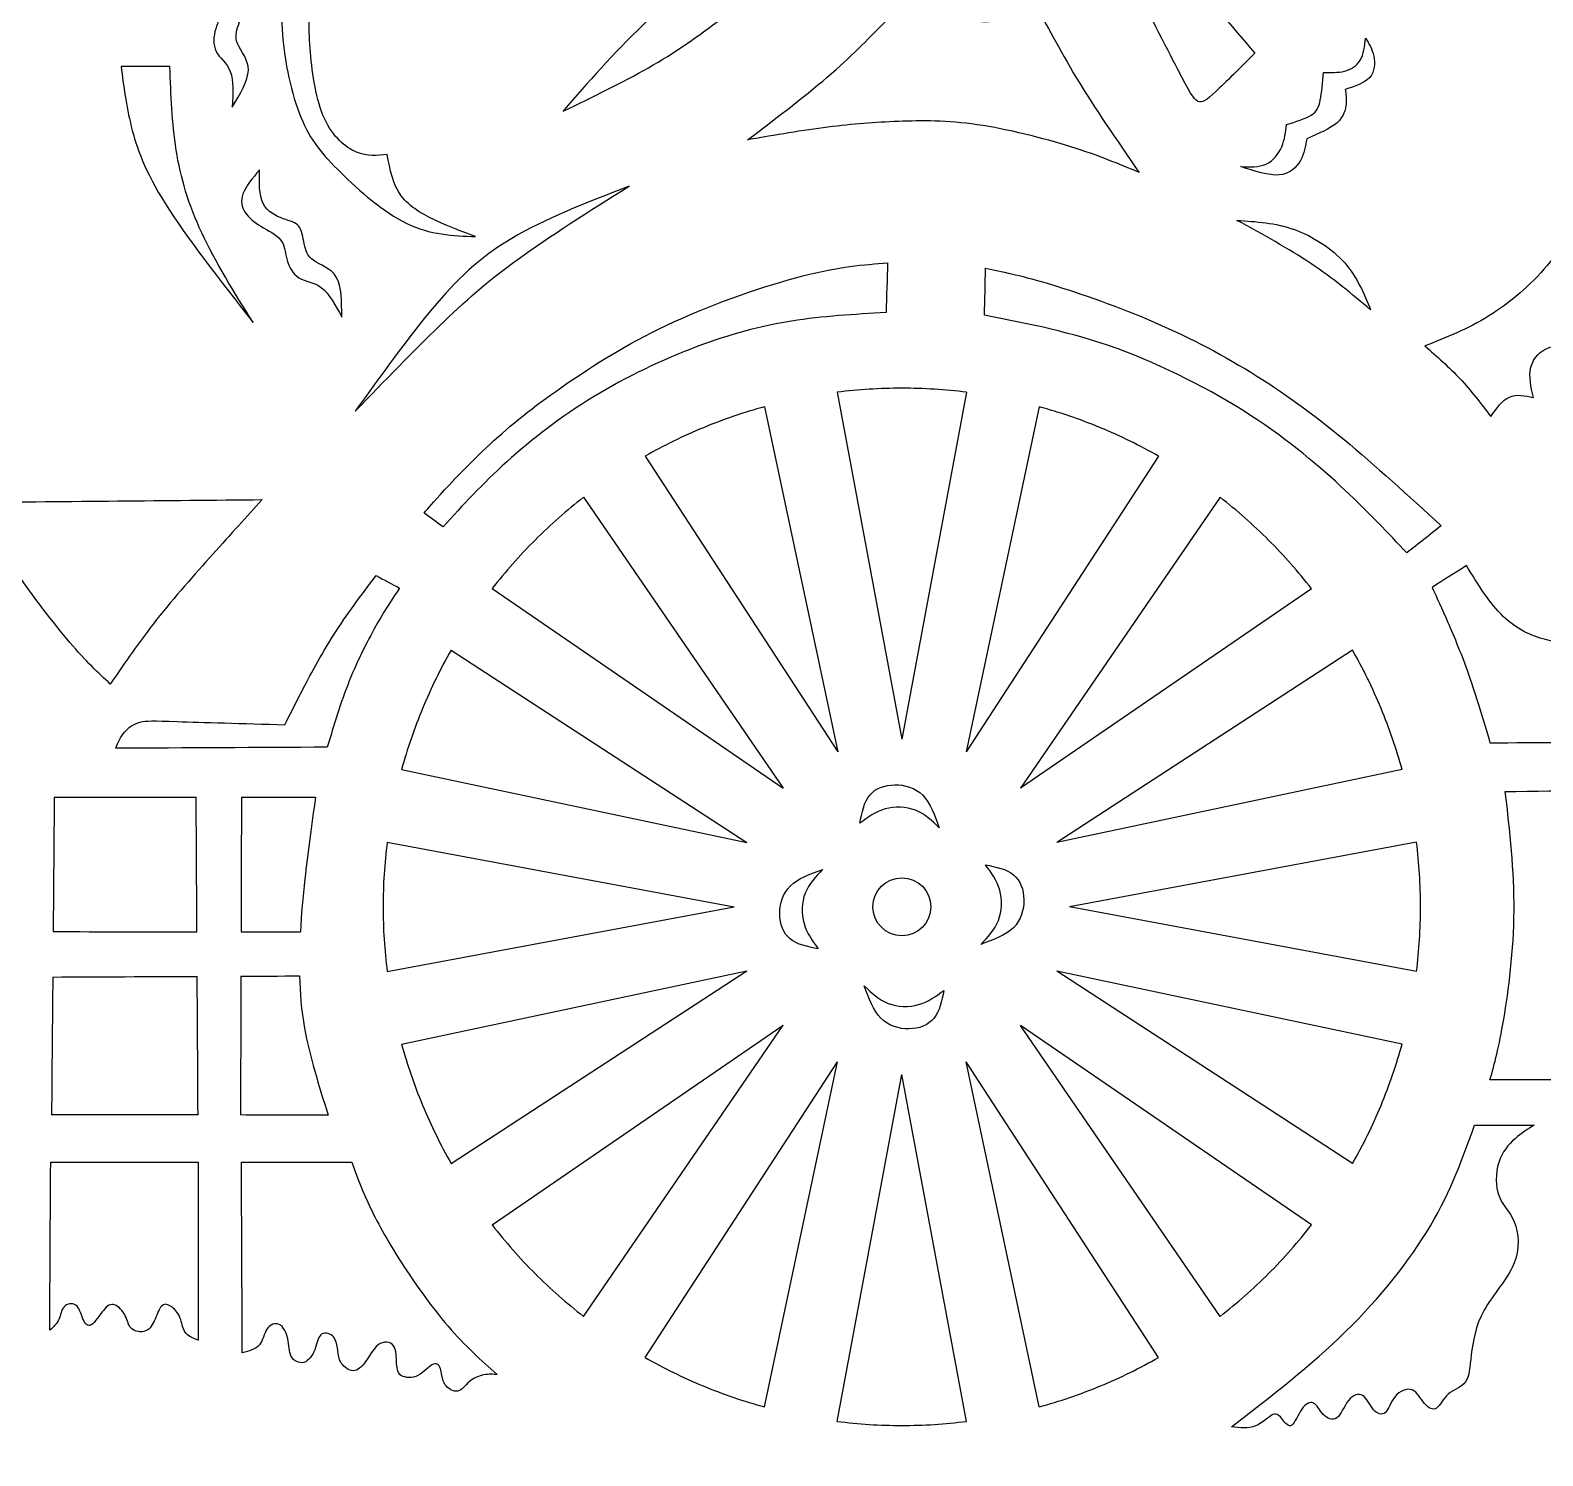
# Model space of a CAD drawing. Header units: millimetres. Extents: x 30 to 570, y 16 to 401.
# Drawn here: x 161 to 272.5, y 109.2 to 214.3 of the extents above; entities that cross this region are included whole.
import ezdxf

# ---------------------------------------------------------------- set-up
doc = ezdxf.new("R2010")
doc.units = ezdxf.units.MM
doc.layers.add('Default', color=7, linetype='Continuous')
doc.layers.add('DV1_Layer_1', color=7, linetype='Continuous')

# ---------------------------------------------------------------- blocks, each defined once
blk = doc.blocks.new('SE')
at = {"layer": 'DV1_Layer_1', "color": 7, "linetype": 'Continuous'}
blk.add_circle((225.25, 149.65), 2.14, dxfattribs=at)
for points, knots in [([(300.17, 19.96), (298.13, 20), (296.08, 20.05), (294.36, 20.47), (292.65, 20.89), (291.27, 21.7), (290.4, 22.74), (289.53, 23.79), (289.18, 25.08), (288.82, 26.37), (287.26, 26.33), (284.15, 26.24), (281.21, 28.28), (280.05, 29.42), (278.89, 30.55), (278.05, 31.8), (277.2, 33.05), (276.49, 32.42), (275.06, 31.18), (271.86, 31.53), (270.68, 32.31), (269.5, 33.09), (268.74, 34.47), (267.99, 35.85), (267.05, 34.87), (266.12, 33.89), (264.74, 33.38), (263.36, 32.87), (261.53, 32.83), (260.13, 33.16), (258.73, 33.49), (257.75, 34.21), (257.08, 35.07), (256.41, 35.94), (256.05, 36.97), (255.7, 37.99), (253.83, 37.9), (250.09, 37.72), (244.21, 39.86), (238.87, 42.26), (234.95, 41.91), (233.02, 41.42), (231.08, 40.93), (229.16, 40.13), (227.14, 38.79), (225.11, 37.46), (222.98, 35.59), (220.46, 33.87), (217.95, 32.16), (212.16, 29.04), (208.28, 27.04), (201.96, 24.99), (198.96, 24.34), (195.95, 23.7), (193.1, 23.43), (189.43, 23.5), (185.76, 23.56), (181.26, 23.97), (177.1, 25.28), (172.94, 26.59), (165.28, 31.04), (156.91, 35.5), (153.21, 37.08), (149.52, 38.66), (146.31, 39.59), (143.49, 40.01), (140.66, 40.44), (138.21, 40.35), (135.87, 39.66), (133.54, 38.97), (129.08, 36.39), (124.28, 35.59), (121.98, 35.41), (119.69, 35.23), (117.51, 35.27), (115.66, 35.63), (113.81, 35.99), (112.3, 36.65), (110.79, 37.32), (109.9, 35.81), (108.11, 32.78), (104.55, 31.53), (102.86, 31.24), (101.17, 30.96), (99.57, 31), (98.21, 31.53), (96.85, 32.07), (95.74, 33.09), (94.96, 34.21), (94.18, 35.32), (93.73, 36.52), (93.42, 37.79), (93.11, 39.06), (92.93, 40.39), (92.76, 41.73), (90.17, 40.88), (87.59, 40.04), (84.56, 39.21), (81.54, 38.39), (74.59, 36.79), (69.43, 36.43), (66.6, 36.68), (63.77, 36.92), (60.7, 37.59), (57.41, 38.9), (54.11, 40.22), (50.6, 42.17), (48.24, 45.18), (45.88, 48.18), (43.47, 56.29), (44.81, 61.36), (45.94, 63.41), (47.08, 65.46), (48.68, 67.02), (50.28, 68.57), (47.52, 70.89), (44.76, 73.2), (42, 75.52), (44.45, 78.15), (46.9, 80.77), (49.35, 83.4), (46.77, 85.8), (44.18, 88.21), (41.6, 90.61), (44.14, 93.24), (46.68, 95.87), (49.21, 98.49), (46.63, 101.12), (44.05, 103.75), (41.47, 106.37), (44.14, 109.04), (46.81, 111.71), (49.48, 114.39), (46.68, 116.88), (43.87, 119.37), (41.07, 121.87), (43.34, 124.63), (45.61, 127.39), (47.88, 130.15), (45.12, 132.68), (42.36, 135.22), (39.6, 137.76), (41.96, 140.39), (44.32, 143.01), (46.68, 145.64), (44.01, 148), (41.33, 150.36), (38.66, 152.72), (41.33, 155.3), (44.01, 157.88), (46.68, 160.46), (43.92, 162.87), (41.16, 165.27), (38.4, 167.68), (41.16, 170.39), (43.92, 173.11), (46.68, 175.82), (43.78, 178.09), (40.89, 180.36), (38, 182.63), (40.62, 185.31), (43.25, 187.98), (45.88, 190.65), (43.43, 193.14), (40.98, 195.63), (38.53, 198.13), (41.38, 200.49), (44.23, 202.85), (47.08, 205.21), (44.63, 207.7), (42.18, 210.19), (39.73, 212.69), (42.14, 215.22), (44.54, 217.76), (46.94, 220.3), (44.27, 222.66), (41.6, 225.02), (38.93, 227.38), (41.29, 230.32), (43.65, 233.25), (46.01, 236.19), (43.47, 238.37), (40.93, 240.56), (38.4, 242.74), (40.93, 245.68), (43.47, 248.61), (46.01, 251.55), (43.03, 253.56), (40.04, 255.56), (37.06, 257.56), (39.78, 259.83), (42.49, 262.1), (45.21, 264.37), (42.27, 267.04), (39.33, 269.72), (36.39, 272.39), (39.33, 274.92), (42.27, 277.46), (45.21, 280), (42.4, 282.49), (39.6, 284.99), (36.79, 287.48), (39.82, 290.06), (42.85, 292.64), (45.88, 295.23), (43.25, 297.81), (40.62, 300.39), (38, 302.97), (41.07, 305.29), (44.14, 307.6), (47.21, 309.92), (44.5, 311.88), (41.78, 313.84), (39.06, 315.79), (41.82, 318.51), (44.58, 321.23), (47.35, 323.94), (44.41, 326.79), (41.47, 329.64), (38.53, 332.49), (41.6, 334.8), (44.67, 337.12), (47.75, 339.43), (44.9, 342.24), (42.05, 345.04), (39.2, 347.85), (42, 349.94), (44.81, 352.03), (47.61, 354.13), (44.76, 356.17), (41.91, 358.22), (39.06, 360.27), (41.82, 363.07), (44.58, 365.88), (47.35, 368.68), (44.85, 370.78), (42.36, 372.87), (39.87, 374.96)], [0, 0, 0, 0, 0.011364, 0.011364, 0.011364, 0.022727, 0.022727, 0.022727, 0.034091, 0.034091, 0.034091, 0.045455, 0.056818, 0.056818, 0.056818, 0.068182, 0.068182, 0.068182, 0.079545, 0.090909, 0.090909, 0.090909, 0.102273, 0.102273, 0.102273, 0.113636, 0.113636, 0.113636, 0.125, 0.125, 0.125, 0.136364, 0.136364, 0.136364, 0.147727, 0.147727, 0.147727, 0.159091, 0.170455, 0.181818, 0.193182, 0.193182, 0.193182, 0.204545, 0.204545, 0.204545, 0.215909, 0.215909, 0.215909, 0.227273, 0.238636, 0.25, 0.25, 0.25, 0.261364, 0.261364, 0.261364, 0.272727, 0.272727, 0.272727, 0.284091, 0.295455, 0.295455, 0.295455, 0.306818, 0.306818, 0.306818, 0.318182, 0.318182, 0.318182, 0.329545, 0.340909, 0.340909, 0.340909, 0.352273, 0.352273, 0.352273, 0.363636, 0.363636, 0.363636, 0.375, 0.386364, 0.386364, 0.386364, 0.397727, 0.397727, 0.397727, 0.409091, 0.409091, 0.409091, 0.420455, 0.420455, 0.420455, 0.431818, 0.431818, 0.431818, 0.443182, 0.443182, 0.443182, 0.454545, 0.465909, 0.465909, 0.465909, 0.477273, 0.477273, 0.477273, 0.488636, 0.488636, 0.488636, 0.5, 0.511364, 0.511364, 0.511364, 0.522727, 0.522727, 0.522727, 0.534091, 0.534091, 0.534091, 0.545455, 0.545455, 0.545455, 0.556818, 0.556818, 0.556818, 0.568182, 0.568182, 0.568182, 0.579545, 0.579545, 0.579545, 0.590909, 0.590909, 0.590909, 0.602273, 0.602273, 0.602273, 0.613636, 0.613636, 0.613636, 0.625, 0.625, 0.625, 0.636364, 0.636364, 0.636364, 0.647727, 0.647727, 0.647727, 0.659091, 0.659091, 0.659091, 0.670455, 0.670455, 0.670455, 0.681818, 0.681818, 0.681818, 0.693182, 0.693182, 0.693182, 0.704545, 0.704545, 0.704545, 0.715909, 0.715909, 0.715909, 0.727273, 0.727273, 0.727273, 0.738636, 0.738636, 0.738636, 0.75, 0.75, 0.75, 0.761364, 0.761364, 0.761364, 0.772727, 0.772727, 0.772727, 0.784091, 0.784091, 0.784091, 0.795455, 0.795455, 0.795455, 0.806818, 0.806818, 0.806818, 0.818182, 0.818182, 0.818182, 0.829545, 0.829545, 0.829545, 0.840909, 0.840909, 0.840909, 0.852273, 0.852273, 0.852273, 0.863636, 0.863636, 0.863636, 0.875, 0.875, 0.875, 0.886364, 0.886364, 0.886364, 0.897727, 0.897727, 0.897727, 0.909091, 0.909091, 0.909091, 0.920455, 0.920455, 0.920455, 0.931818, 0.931818, 0.931818, 0.943182, 0.943182, 0.943182, 0.954545, 0.954545, 0.954545, 0.965909, 0.965909, 0.965909, 0.977273, 0.977273, 0.977273, 1, 1, 1, 1]), ([(193.83, 199.06), (192.16, 199.13), (188.83, 199.26), (185.23, 202.46), (183.89, 203.78), (182.54, 205.1), (181.65, 206.15), (180.95, 207.86), (180.25, 209.57), (179.74, 211.94), (179.59, 213.98), (179.43, 216.01), (179.63, 217.7), (180.08, 218.99), (180.52, 220.27), (181.21, 221.16), (182.92, 222.47), (183.94, 222.9), (185.85, 223.81), (186.74, 224.3), (187.5, 225.09), (188.25, 225.89), (188.87, 227.01), (189.34, 227.9), (189.81, 228.8), (190.12, 229.49), (190.43, 230.18), (189.96, 228.38), (189.49, 226.58), (188.05, 224.05), (187.07, 223.32), (184.9, 221.72), (183.7, 220.85), (182.19, 218.99), (181.88, 217.99), (181.71, 216.81), (181.54, 215.63), (181.52, 214.28), (181.65, 212.64), (181.79, 211.01), (182.08, 209.1), (182.69, 207.76), (183.3, 206.41), (184.23, 205.64), (185.05, 205.29), (185.87, 204.95), (186.58, 205.04), (187.3, 205.12), (187.52, 204.01), (187.74, 202.9), (188.35, 202.07), (188.96, 201.24), (189.96, 200.68), (190.94, 200.23), (191.92, 199.77), (192.87, 199.42), (193.83, 199.06)], [0, 0, 0, 0, 0.045455, 0.090909, 0.090909, 0.090909, 0.136364, 0.136364, 0.136364, 0.181818, 0.181818, 0.181818, 0.227273, 0.227273, 0.227273, 0.272727, 0.272727, 0.318182, 0.318182, 0.363636, 0.363636, 0.363636, 0.409091, 0.409091, 0.409091, 0.454545, 0.454545, 0.454545, 0.5, 0.5, 0.545455, 0.545455, 0.590909, 0.590909, 0.636364, 0.636364, 0.636364, 0.681818, 0.681818, 0.681818, 0.727273, 0.727273, 0.727273, 0.772727, 0.772727, 0.772727, 0.818182, 0.818182, 0.818182, 0.863636, 0.863636, 0.863636, 0.909091, 0.909091, 0.909091, 1, 1, 1, 1]), ([(242.13, 218.22), (243.3, 215.85), (244.72, 213.05), (245.58, 211.39), (246.45, 209.72), (246.76, 209.19), (247.07, 209.03), (247.38, 208.88), (247.69, 209.1), (248.39, 209.76), (249.09, 210.41), (250.18, 211.5), (251.27, 212.59), (249.47, 214.68), (247.67, 216.76), (244.27, 221.14), (242.67, 223.43), (241.36, 225.15), (240.05, 226.87), (239.03, 228.03), (238.12, 228.89), (237.21, 229.76), (235.61, 230.92), (234.28, 230.56), (233.7, 230.31), (233.12, 230.07), (232.63, 229.76), (232.34, 229.53), (232.06, 229.29), (231.97, 229.14), (232.09, 229.03), (232.21, 228.92), (232.54, 228.85), (232.98, 228.8), (233.41, 228.76), (233.94, 228.74), (234.35, 228.4), (234.77, 228.07), (235.05, 227.43), (235.7, 226.45), (236.05, 226.12), (236.5, 226.02), (236.94, 225.92), (237.48, 226.05), (238.39, 225.61), (238.76, 225.03), (239.41, 223.77), (240.05, 222.52), (240.96, 220.59), (242.13, 218.22)], [0, 0, 0, 0, 0.052632, 0.052632, 0.052632, 0.105263, 0.105263, 0.105263, 0.157895, 0.157895, 0.157895, 0.210526, 0.210526, 0.210526, 0.263158, 0.263158, 0.315789, 0.315789, 0.315789, 0.368421, 0.368421, 0.368421, 0.421053, 0.473684, 0.473684, 0.473684, 0.526316, 0.526316, 0.526316, 0.578947, 0.578947, 0.578947, 0.631579, 0.631579, 0.631579, 0.684211, 0.684211, 0.684211, 0.736842, 0.736842, 0.789474, 0.789474, 0.789474, 0.842105, 0.842105, 0.894737, 0.894737, 0.894737, 1, 1, 1, 1]), ([(200.29, 208.32), (202.11, 210.43), (203.93, 212.54), (206.2, 214.69), (208.46, 216.83), (211.18, 219.01), (213.92, 220.74), (216.66, 222.47), (219.44, 223.76), (222.21, 225.05), (220.73, 223.3), (219.24, 221.54), (217.51, 219.85), (215.77, 218.16), (213.8, 216.54), (210.15, 213.77), (208.49, 212.61), (206.57, 211.51), (204.64, 210.41), (202.47, 209.37), (200.29, 208.32)], [0, 0, 0, 0, 0.125, 0.125, 0.125, 0.25, 0.25, 0.25, 0.375, 0.375, 0.375, 0.5, 0.5, 0.5, 0.625, 0.625, 0.75, 0.75, 0.75, 1, 1, 1, 1]), ([(176.39, 221.04), (175.88, 220.25), (175.38, 219.47), (175.32, 218.78), (175.26, 218.08), (175.64, 217.48), (175.99, 217.05), (176.34, 216.61), (176.64, 216.35), (176.68, 215.97), (176.73, 215.59), (176.51, 215.1), (176.18, 214.19), (176.07, 213.76), (176.3, 213.24), (176.53, 212.72), (177.1, 212.11), (177.08, 211.33), (177.07, 210.54), (176.48, 209.57), (175.89, 208.61), (175.94, 209.59), (176, 210.57), (175.5, 211.89), (174.95, 212.23), (174.7, 212.72), (174.46, 213.21), (174.51, 213.85), (174.67, 214.38), (174.82, 214.91), (175.08, 215.33), (174.95, 216.31), (174.57, 216.89), (174.3, 217.42), (174.03, 217.95), (173.86, 218.44), (173.85, 218.91), (173.83, 219.37), (173.97, 219.81), (174.42, 220.16), (174.87, 220.51), (175.63, 220.77), (176.39, 221.04)], [0, 0, 0, 0, 0.0625, 0.0625, 0.0625, 0.125, 0.125, 0.125, 0.1875, 0.1875, 0.1875, 0.25, 0.25, 0.3125, 0.3125, 0.3125, 0.375, 0.375, 0.375, 0.4375, 0.4375, 0.4375, 0.5, 0.5, 0.5625, 0.5625, 0.5625, 0.625, 0.625, 0.625, 0.6875, 0.6875, 0.75, 0.75, 0.75, 0.8125, 0.8125, 0.8125, 0.875, 0.875, 0.875, 1, 1, 1, 1]), ([(213.88, 206.19), (215.93, 206.55), (217.97, 206.9), (219.8, 207.13), (221.64, 207.37), (223.26, 207.48), (224.99, 207.55), (226.72, 207.61), (228.57, 207.64), (230.8, 207.31), (233.03, 206.99), (235.65, 206.32), (237.71, 205.68), (239.76, 205.04), (241.25, 204.41), (242.74, 203.79), (241.1, 206.17), (239.45, 208.55), (236.81, 212.92), (235.81, 214.92), (235.2, 215.84), (234.59, 216.76), (234.37, 216.61), (234.01, 216.26), (233.65, 215.92), (233.17, 215.39), (232.5, 215.11), (231.83, 214.83), (230.99, 214.81), (229.5, 215.48), (228.86, 216.16), (228.46, 216.66), (228.06, 217.16), (227.9, 217.48), (227.69, 217.61), (227.48, 217.74), (227.21, 217.7), (226.01, 216.81), (225.08, 215.96), (222.97, 213.85), (221.79, 212.59), (220.08, 211.1), (218.37, 209.61), (216.13, 207.9), (213.88, 206.19)], [0, 0, 0, 0, 0.058824, 0.058824, 0.058824, 0.117647, 0.117647, 0.117647, 0.176471, 0.176471, 0.176471, 0.235294, 0.235294, 0.235294, 0.294118, 0.294118, 0.294118, 0.352941, 0.352941, 0.411765, 0.411765, 0.411765, 0.470588, 0.470588, 0.470588, 0.529412, 0.529412, 0.529412, 0.588235, 0.588235, 0.647059, 0.647059, 0.647059, 0.705882, 0.705882, 0.705882, 0.764706, 0.764706, 0.823529, 0.823529, 0.882353, 0.882353, 0.882353, 1, 1, 1, 1]), ([(259.43, 213.7), (259.36, 213.1), (259.29, 212.5), (258.79, 211.65), (258.36, 211.38), (257.88, 211.26), (257.39, 211.14), (256.86, 211.15), (256.32, 211.17), (256.26, 210.42), (256.2, 209.66), (256.09, 209.13), (255.98, 208.59), (255.83, 208.27), (255.41, 208.01), (254.99, 207.75), (254.3, 207.53), (253.6, 207.32), (253.54, 206.77), (253.47, 206.22), (253.25, 205.69), (253.02, 205.15), (252.62, 204.64), (252.09, 204.4), (251.56, 204.16), (250.89, 204.19), (250.23, 204.22), (251.26, 203.88), (252.29, 203.54), (253.06, 203.61), (253.83, 203.67), (254.33, 204.15), (254.63, 204.67), (254.92, 205.18), (255.01, 205.73), (255.09, 206.28), (255.96, 206.65), (256.83, 207.02), (257.33, 207.46), (257.83, 207.91), (257.95, 208.43), (257.99, 208.85), (258.03, 209.27), (257.98, 209.59), (257.92, 209.91), (258.64, 210.14), (259.36, 210.37), (259.74, 210.8), (260.11, 211.23), (260.14, 211.85), (260.03, 212.36), (259.92, 212.88), (259.68, 213.29), (259.43, 213.7)], [0, 0, 0, 0, 0.052632, 0.052632, 0.105263, 0.105263, 0.105263, 0.157895, 0.157895, 0.157895, 0.210526, 0.210526, 0.210526, 0.263158, 0.263158, 0.263158, 0.315789, 0.315789, 0.315789, 0.368421, 0.368421, 0.368421, 0.421053, 0.421053, 0.421053, 0.473684, 0.473684, 0.473684, 0.526316, 0.526316, 0.526316, 0.578947, 0.578947, 0.578947, 0.631579, 0.631579, 0.631579, 0.684211, 0.684211, 0.684211, 0.736842, 0.736842, 0.736842, 0.789474, 0.789474, 0.789474, 0.842105, 0.842105, 0.842105, 0.894737, 0.894737, 0.894737, 1, 1, 1, 1]), ([(167.7, 211.59), (168.9, 211.59), (170.1, 211.59), (171.3, 211.59), (171.37, 209.52), (171.44, 207.46), (172.08, 203.41), (172.66, 201.44), (174.63, 197.22), (176.03, 194.97), (177.43, 192.73), (174.97, 195.88), (172.5, 199.04), (170.97, 201.47), (169.44, 203.9), (168.84, 205.61), (168.45, 207.18), (168.06, 208.75), (167.88, 210.17), (167.7, 211.59)], [0, 0, 0, 0, 0.125, 0.125, 0.125, 0.25, 0.25, 0.375, 0.375, 0.5, 0.5, 0.5, 0.625, 0.625, 0.625, 0.75, 0.75, 0.75, 1, 1, 1, 1]), ([(276.33, 207.12), (279.57, 207.21), (282.81, 207.3), (287.03, 207.37), (288.01, 207.35), (288.99, 207.32), (287.88, 206.92), (286.77, 206.52), (285.66, 205.41), (285.66, 204.7), (285.66, 203.68), (285.66, 203.37), (285.66, 203.06), (284.68, 203.1), (283.7, 203.15), (283.07, 202.83), (282.44, 202.5), (282.15, 201.81), (282.08, 201.14), (282.01, 200.46), (282.17, 199.79), (282.32, 199.13), (281.5, 199.11), (280.68, 199.08), (280.08, 198.78), (279.48, 198.48), (279.1, 197.91), (278.93, 197.12), (278.75, 196.33), (278.77, 195.33), (278.79, 194.33), (277.86, 194.48), (276.93, 194.64), (276.22, 194.36), (275.5, 194.08), (275.02, 193.37), (274.87, 192.7), (274.73, 192.02), (274.93, 191.37), (275.13, 190.73), (274.37, 190.91), (273.62, 191.09), (272.97, 190.89), (272.33, 190.69), (271.8, 190.11), (271.44, 188.75), (271.62, 187.98), (271.8, 187.2), (271.17, 187.33), (270.55, 187.47), (269.51, 187), (269.08, 186.4), (268.66, 185.8), (267.93, 186.75), (267.2, 187.71), (266.39, 188.58), (265.58, 189.44), (264.69, 190.22), (263.8, 191), (265.38, 191.62), (266.95, 192.24), (268.51, 193.21), (270.06, 194.17), (271.6, 195.48), (272.81, 196.93), (274.02, 198.37), (274.91, 199.95), (275.47, 201.32), (276.04, 202.68), (276.28, 203.84), (276.37, 204.77), (276.46, 205.7), (276.39, 206.41), (276.33, 207.12)], [0, 0, 0, 0, 0.037037, 0.037037, 0.074074, 0.074074, 0.074074, 0.111111, 0.111111, 0.148148, 0.148148, 0.185185, 0.185185, 0.185185, 0.222222, 0.222222, 0.222222, 0.259259, 0.259259, 0.259259, 0.296296, 0.296296, 0.296296, 0.333333, 0.333333, 0.333333, 0.37037, 0.37037, 0.37037, 0.407407, 0.407407, 0.407407, 0.444444, 0.444444, 0.444444, 0.481481, 0.481481, 0.481481, 0.518519, 0.518519, 0.518519, 0.555556, 0.555556, 0.555556, 0.592593, 0.592593, 0.62963, 0.62963, 0.62963, 0.666667, 0.666667, 0.703704, 0.703704, 0.703704, 0.740741, 0.740741, 0.740741, 0.777778, 0.777778, 0.777778, 0.814815, 0.814815, 0.814815, 0.851852, 0.851852, 0.851852, 0.888889, 0.888889, 0.888889, 0.925926, 0.925926, 0.925926, 1, 1, 1, 1]), ([(177.9, 203.99), (177.88, 203.06), (177.85, 202.13), (178.17, 201.5), (178.48, 200.88), (179.12, 200.57), (180.17, 200.19), (180.96, 200.06), (181.1, 198.99), (181.2, 198.52), (181.3, 198.04), (181.43, 197.62), (182.36, 196.97), (183.16, 196.75), (183.56, 196.07), (183.96, 195.4), (183.96, 194.26), (183.96, 193.13), (183.5, 194), (183.03, 194.86), (181.92, 195.73), (181.28, 195.73), (180.81, 196.02), (180.34, 196.31), (180.05, 196.88), (179.91, 197.42), (179.77, 197.95), (179.77, 198.44), (179.45, 198.83), (179.14, 199.22), (178.52, 199.5), (178.01, 199.82), (177.5, 200.13), (177.1, 200.46), (176.59, 201.24), (176.48, 201.68), (176.68, 202.21), (176.88, 202.75), (177.39, 203.37), (177.9, 203.99)], [0, 0, 0, 0, 0.0625, 0.0625, 0.0625, 0.125, 0.125, 0.1875, 0.25, 0.25, 0.25, 0.3125, 0.3125, 0.375, 0.375, 0.375, 0.4375, 0.4375, 0.4375, 0.5, 0.5, 0.5625, 0.5625, 0.5625, 0.625, 0.625, 0.625, 0.6875, 0.6875, 0.6875, 0.75, 0.75, 0.75, 0.8125, 0.8125, 0.875, 0.875, 0.875, 1, 1, 1, 1]), ([(184.96, 186.2), (186.9, 188.89), (188.83, 191.57), (192.43, 195.88), (194.09, 197.51), (198.89, 200.35), (202.02, 201.57), (205.16, 202.79), (202.2, 200.93), (199.25, 199.06), (194.67, 195.75), (193.05, 194.31), (191.16, 192.47), (189.27, 190.64), (187.12, 188.42), (184.96, 186.2)], [0, 0, 0, 0, 0.142857, 0.142857, 0.285714, 0.285714, 0.428571, 0.428571, 0.428571, 0.571429, 0.571429, 0.714286, 0.714286, 0.714286, 1, 1, 1, 1]), ([(249.94, 200.26), (251.85, 199.22), (253.76, 198.17), (255.4, 197.07), (257.05, 195.97), (258.42, 194.82), (259.8, 193.66), (259.31, 194.86), (258.82, 196.06), (257.89, 197.12), (256.96, 198.17), (255.58, 199.08), (254.18, 199.58), (252.78, 200.08), (251.36, 200.17), (249.94, 200.26)], [0, 0, 0, 0, 0.166667, 0.166667, 0.166667, 0.333333, 0.333333, 0.333333, 0.5, 0.5, 0.5, 0.666667, 0.666667, 0.666667, 1, 1, 1, 1]), ([(190.03, 178.67), (190.49, 178.34), (190.96, 178), (191.43, 177.67), (192.87, 179.25), (194.32, 180.82), (196.13, 182.46), (197.94, 184.09), (200.11, 185.78), (202.53, 187.25), (204.96, 188.73), (210.29, 191.26), (217.08, 193.06), (221.75, 193.33), (224.08, 193.46), (224.12, 194.68), (224.16, 195.9), (224.2, 197.12), (222.43, 196.99), (220.65, 196.86), (217.94, 196.16), (215.22, 195.46), (207.89, 192.93), (202.96, 189.86), (198.78, 187.02), (197.07, 185.71), (193.89, 182.87), (192.43, 181.33), (191.54, 180.38), (190.65, 179.42), (190.34, 179.05), (190.03, 178.67)], [0, 0, 0, 0, 0.071429, 0.071429, 0.071429, 0.142857, 0.142857, 0.142857, 0.214286, 0.214286, 0.214286, 0.285714, 0.357143, 0.428571, 0.428571, 0.428571, 0.5, 0.5, 0.5, 0.571429, 0.571429, 0.571429, 0.642857, 0.714286, 0.714286, 0.785714, 0.785714, 0.857143, 0.857143, 0.857143, 1, 1, 1, 1]), ([(231.41, 196.73), (231.39, 195.57), (231.37, 194.42), (231.34, 193.26), (234.54, 192.64), (237.74, 192.02), (241.12, 190.8), (244.49, 189.58), (248.05, 187.75), (250.95, 185.88), (253.85, 184), (256.09, 182.07), (259.71, 178.67), (261.09, 177.2), (262.47, 175.74), (263.31, 176.4), (264.15, 177.07), (265, 177.74), (262.58, 179.96), (260.16, 182.18), (257.85, 184.09), (255.53, 186), (253.34, 187.6), (248.6, 190.51), (246.07, 191.82), (243.4, 192.95), (240.72, 194.08), (237.9, 195.04), (235.88, 195.64), (233.85, 196.24), (232.63, 196.48), (231.41, 196.73)], [0, 0, 0, 0, 0.083333, 0.083333, 0.083333, 0.166667, 0.166667, 0.166667, 0.25, 0.25, 0.25, 0.333333, 0.333333, 0.416667, 0.416667, 0.416667, 0.5, 0.5, 0.5, 0.583333, 0.583333, 0.583333, 0.666667, 0.666667, 0.75, 0.75, 0.75, 0.833333, 0.833333, 0.833333, 1, 1, 1, 1]), ([(230.01, 187.59), (228.45, 187.78), (226.86, 187.88), (225.25, 187.88), (223.63, 187.88), (222.04, 187.78), (220.48, 187.59)], [0, 0, 0, 0, 0.333333, 0.333333, 0.333333, 1, 1, 1, 1]), ([(215.13, 186.52), (213.61, 186.1), (212.11, 185.59), (210.62, 184.97), (209.13, 184.35), (207.69, 183.65), (206.33, 182.88)], [0, 0, 0, 0, 0.333333, 0.333333, 0.333333, 1, 1, 1, 1]), ([(244.17, 182.87), (242.8, 183.65), (241.37, 184.35), (239.88, 184.97), (238.39, 185.59), (236.88, 186.1), (235.36, 186.52)], [0, 0, 0, 0, 0.333333, 0.333333, 0.333333, 1, 1, 1, 1]), ([(156.77, 179.47), (157.73, 177.85), (158.68, 176.23), (159.93, 174.4), (161.17, 172.58), (162.71, 170.56), (163.92, 169.14), (165.13, 167.72), (166.02, 166.9), (166.9, 166.07), (167.97, 167.63), (169.04, 169.18), (170.32, 170.82), (171.61, 172.45), (173.12, 174.16), (174.46, 175.65), (175.79, 177.14), (176.94, 178.4), (178.1, 179.67), (170.99, 179.6), (163.88, 179.54), (156.77, 179.47)], [0, 0, 0, 0, 0.125, 0.125, 0.125, 0.25, 0.25, 0.25, 0.375, 0.375, 0.375, 0.5, 0.5, 0.5, 0.625, 0.625, 0.625, 0.75, 0.75, 0.75, 1, 1, 1, 1]), ([(201.79, 179.84), (200.55, 178.88), (199.35, 177.82), (198.21, 176.68), (197.07, 175.54), (196.02, 174.35), (195.05, 173.11)], [0, 0, 0, 0, 0.333333, 0.333333, 0.333333, 1, 1, 1, 1]), ([(255.44, 173.1), (254.48, 174.35), (253.42, 175.54), (252.28, 176.68), (251.14, 177.82), (249.95, 178.87), (248.71, 179.84)], [0, 0, 0, 0, 0.333333, 0.333333, 0.333333, 1, 1, 1, 1]), ([(167.3, 161.34), (172.5, 161.36), (177.7, 161.39), (182.9, 161.41), (183.39, 163.05), (183.87, 164.7), (184.52, 166.3), (185.16, 167.9), (185.96, 169.45), (186.61, 170.58), (187.25, 171.72), (187.74, 172.43), (188.23, 173.14), (187.65, 173.45), (187.07, 173.76), (186.5, 174.07), (185.41, 172.63), (184.32, 171.18), (183.36, 169.68), (182.41, 168.18), (181.59, 166.63), (181.01, 165.52), (180.43, 164.41), (180.1, 163.74), (179.77, 163.07), (176.7, 163.16), (173.63, 163.25), (170.06, 163.36), (169.55, 163.39), (169.09, 163.26), (168.64, 163.14), (168.24, 162.88), (167.95, 162.53), (167.66, 162.19), (167.48, 161.76), (167.3, 161.34)], [0, 0, 0, 0, 0.076923, 0.076923, 0.076923, 0.153846, 0.153846, 0.153846, 0.230769, 0.230769, 0.230769, 0.307692, 0.307692, 0.307692, 0.384615, 0.384615, 0.384615, 0.461538, 0.461538, 0.461538, 0.538462, 0.538462, 0.538462, 0.615385, 0.615385, 0.615385, 0.692308, 0.692308, 0.769231, 0.769231, 0.769231, 0.846154, 0.846154, 0.846154, 1, 1, 1, 1]), ([(264.33, 173.2), (265.18, 173.74), (266.02, 174.27), (266.86, 174.8), (267.73, 173.4), (268.6, 172), (269.57, 171.06), (270.55, 170.12), (271.64, 169.63), (272.68, 169.35), (273.73, 169.07), (274.73, 169.01), (275.75, 169.22), (276.77, 169.43), (277.82, 169.92), (278.63, 170.43), (279.44, 170.94), (280.01, 171.47), (281.12, 172.07), (281.66, 172.14), (283.23, 172.2), (284.28, 172.2), (285.16, 172.19), (286.03, 172.18), (286.74, 172.16), (287.14, 172.08), (287.54, 172), (287.63, 171.87), (287.68, 171.5), (287.72, 171.14), (287.72, 170.54), (287.72, 170.03), (287.72, 169.52), (287.72, 169.09), (287.44, 168.82), (287.17, 168.54), (286.61, 168.41), (286.08, 168.35), (285.55, 168.3), (285.03, 168.32), (284.49, 167.97), (283.95, 167.63), (283.37, 166.92), (283.01, 166.28), (282.66, 165.65), (282.52, 165.1), (282.56, 164.52), (282.59, 163.94), (282.79, 163.34), (282.99, 162.93), (283.19, 162.52), (283.39, 162.3), (283.47, 162.13), (283.55, 161.96), (283.5, 161.85), (282.77, 161.81), (282.04, 161.76), (280.61, 161.79), (278.14, 161.79), (275.66, 161.79), (272.13, 161.76), (268.6, 161.74), (268.09, 163.47), (267.57, 165.21), (267.04, 166.73), (266.51, 168.25), (265.95, 169.56), (265.5, 170.61), (265.04, 171.65), (264.69, 172.43), (264.33, 173.2)], [0, 0, 0, 0, 0.04, 0.04, 0.04, 0.08, 0.08, 0.08, 0.12, 0.12, 0.12, 0.16, 0.16, 0.16, 0.2, 0.2, 0.2, 0.24, 0.24, 0.28, 0.28, 0.32, 0.32, 0.32, 0.36, 0.36, 0.36, 0.4, 0.4, 0.4, 0.44, 0.44, 0.44, 0.48, 0.48, 0.48, 0.52, 0.52, 0.52, 0.56, 0.56, 0.56, 0.6, 0.6, 0.6, 0.64, 0.64, 0.64, 0.68, 0.68, 0.68, 0.72, 0.72, 0.72, 0.76, 0.76, 0.76, 0.8, 0.8, 0.8, 0.84, 0.84, 0.84, 0.88, 0.88, 0.88, 0.92, 0.92, 0.92, 1, 1, 1, 1]), ([(192.02, 168.57), (191.24, 167.2), (190.54, 165.77), (189.92, 164.28), (189.31, 162.79), (188.79, 161.28), (188.37, 159.77)], [0, 0, 0, 0, 0.333333, 0.333333, 0.333333, 1, 1, 1, 1]), ([(262.12, 159.76), (261.7, 161.28), (261.19, 162.79), (260.57, 164.28), (259.95, 165.77), (259.25, 167.2), (258.47, 168.56)], [0, 0, 0, 0, 0.333333, 0.333333, 0.333333, 1, 1, 1, 1]), ([(222.15, 155.81), (222.72, 156.23), (223.3, 156.66), (224.72, 157.06), (225.57, 157.03), (226.26, 156.77), (226.94, 156.5), (227.48, 155.99), (228.01, 155.48), (227.68, 156.39), (227.34, 157.3), (226.79, 157.87), (226.23, 158.43), (225.46, 158.66), (224.72, 158.64), (223.99, 158.63), (223.3, 158.39), (222.88, 157.88), (222.46, 157.37), (222.3, 156.59), (222.15, 155.81)], [0, 0, 0, 0, 0.125, 0.125, 0.25, 0.25, 0.25, 0.375, 0.375, 0.375, 0.5, 0.5, 0.5, 0.625, 0.625, 0.625, 0.75, 0.75, 0.75, 1, 1, 1, 1]), ([(269.73, 158.14), (270.06, 155.23), (270.4, 152.32), (270.35, 146.44), (269.97, 143.46), (269.26, 139.28), (268.93, 138.08), (268.6, 136.89), (270.33, 136.89), (272.06, 136.89), (273.79, 136.89), (275.17, 139.13), (276.55, 141.37), (277.71, 143.64), (278.88, 145.9), (279.84, 148.19), (280.55, 150), (281.26, 151.81), (281.72, 153.15), (282.02, 154.46), (282.32, 155.77), (282.46, 157.06), (282.59, 158.34), (278.3, 158.28), (274.02, 158.21), (269.73, 158.14)], [0, 0, 0, 0, 0.1, 0.1, 0.2, 0.2, 0.3, 0.3, 0.3, 0.4, 0.4, 0.4, 0.5, 0.5, 0.5, 0.6, 0.6, 0.6, 0.7, 0.7, 0.7, 0.8, 0.8, 0.8, 1, 1, 1, 1]), ([(182.03, 157.74), (181.74, 155.66), (181.45, 153.57), (181.24, 151.71), (181.09, 150.34), (180.97, 149.09), (180.91, 147.81)], [0, 0, 0, 0, 0.333333, 0.333333, 0.333333, 1, 1, 1, 1]), ([(187.31, 154.41), (187.11, 152.85), (187.01, 151.26), (187.01, 149.65), (187.01, 148.04), (187.11, 146.45), (187.31, 144.88)], [0, 0, 0, 0, 0.333333, 0.333333, 0.333333, 1, 1, 1, 1]), ([(263.19, 144.88), (263.38, 146.44), (263.48, 148.03), (263.48, 149.65), (263.48, 151.26), (263.38, 152.85), (263.19, 154.41)], [0, 0, 0, 0, 0.333333, 0.333333, 0.333333, 1, 1, 1, 1]), ([(231.41, 152.75), (231.83, 152.17), (232.26, 151.59), (232.66, 150.17), (232.63, 149.32), (232.37, 148.64), (232.1, 147.95), (231.59, 147.41), (231.08, 146.88), (231.99, 147.21), (232.9, 147.55), (233.47, 148.1), (234.03, 148.66), (234.25, 149.44), (234.24, 150.17), (234.23, 150.9), (233.99, 151.59), (233.48, 152.01), (232.97, 152.43), (232.19, 152.59), (231.41, 152.75)], [0, 0, 0, 0, 0.125, 0.125, 0.25, 0.25, 0.25, 0.375, 0.375, 0.375, 0.5, 0.5, 0.5, 0.625, 0.625, 0.625, 0.75, 0.75, 0.75, 1, 1, 1, 1]), ([(219.08, 146.55), (218.66, 147.13), (218.24, 147.7), (217.84, 149.12), (217.86, 149.97), (218.12, 150.66), (218.39, 151.35), (218.9, 151.88), (219.41, 152.41), (218.5, 152.08), (217.59, 151.75), (217.03, 151.19), (216.46, 150.64), (216.24, 149.86), (216.25, 149.12), (216.26, 148.39), (216.5, 147.7), (217.01, 147.28), (217.52, 146.86), (218.3, 146.7), (219.08, 146.55)], [0, 0, 0, 0, 0.125, 0.125, 0.25, 0.25, 0.25, 0.375, 0.375, 0.375, 0.5, 0.5, 0.5, 0.625, 0.625, 0.625, 0.75, 0.75, 0.75, 1, 1, 1, 1]), ([(180.85, 144.55), (180.88, 143.33), (180.98, 142.04), (181.22, 140.7), (181.59, 138.64), (182.28, 136.46), (182.96, 134.29), (180.81, 134.29), (178.65, 134.29), (176.5, 134.3)], [0, 0, 0, 0, 0.25, 0.25, 0.25, 0.5, 0.5, 0.5, 1, 1, 1, 1]), ([(228.34, 143.48), (227.77, 143.06), (227.19, 142.64), (225.77, 142.24), (224.92, 142.26), (224.24, 142.53), (223.55, 142.79), (223.01, 143.3), (222.48, 143.81), (222.81, 142.9), (223.15, 141.99), (223.7, 141.43), (224.26, 140.86), (225.04, 140.64), (225.77, 140.65), (226.5, 140.66), (227.19, 140.9), (227.61, 141.42), (228.03, 141.93), (228.19, 142.7), (228.34, 143.48)], [0, 0, 0, 0, 0.125, 0.125, 0.25, 0.25, 0.25, 0.375, 0.375, 0.375, 0.5, 0.5, 0.5, 0.625, 0.625, 0.625, 0.75, 0.75, 0.75, 1, 1, 1, 1]), ([(188.37, 139.53), (188.79, 138.01), (189.3, 136.51), (189.92, 135.02), (190.54, 133.53), (191.24, 132.1), (192.02, 130.73)], [0, 0, 0, 0, 0.333333, 0.333333, 0.333333, 1, 1, 1, 1]), ([(258.47, 130.73), (259.25, 132.09), (259.95, 133.52), (260.57, 135.01), (261.19, 136.5), (261.7, 138.01), (262.12, 139.53)], [0, 0, 0, 0, 0.333333, 0.333333, 0.333333, 1, 1, 1, 1]), ([(271.86, 133.55), (270.4, 133.55), (268.93, 133.55), (267.46, 133.55), (266.6, 131.13), (265.73, 128.71), (264.21, 126.13), (262.69, 123.56), (260.51, 120.83), (255.4, 115.83), (252.47, 113.56), (249.54, 111.3), (250.16, 111.23), (250.78, 111.16), (251.31, 111.37), (251.85, 111.58), (252.29, 112.07), (252.91, 112.34), (253.09, 112.12), (253.3, 111.85), (253.51, 111.58), (253.76, 111.27), (253.99, 111.43), (254.22, 111.58), (254.45, 112.21), (254.72, 112.61), (255, 113.01), (255.34, 113.18), (255.59, 113.06), (255.85, 112.94), (256.02, 112.52), (256.31, 112.22), (256.6, 111.92), (257, 111.74), (257.31, 111.97), (257.62, 112.21), (257.85, 112.85), (258.17, 113.25), (258.49, 113.65), (258.91, 113.81), (259.22, 113.62), (259.53, 113.43), (259.73, 112.9), (260.01, 112.57), (260.29, 112.25), (260.64, 112.14), (260.89, 112.36), (261.13, 112.58), (261.27, 113.14), (261.6, 113.54), (261.93, 113.94), (262.47, 114.18), (263.24, 113.89), (263.49, 113.36), (263.78, 113.02), (264.06, 112.67), (264.4, 112.52), (264.66, 112.69), (264.93, 112.87), (265.13, 113.38), (265.52, 113.72), (265.91, 114.05), (266.49, 114.21), (266.79, 114.62), (267.09, 115.03), (267.11, 115.69), (267.22, 116.63), (267.33, 117.56), (267.53, 118.76), (268.16, 119.9), (268.8, 121.05), (269.86, 122.14), (270.34, 123.28), (270.82, 124.42), (270.71, 125.62), (270.06, 127.22), (269, 128.02), (269, 130.02), (269.24, 130.8), (269.48, 131.58), (269.97, 132.13), (270.45, 132.55), (270.93, 132.98), (271.4, 133.26), (271.86, 133.55)], [0, 0, 0, 0, 0.032258, 0.032258, 0.032258, 0.064516, 0.064516, 0.064516, 0.096774, 0.096774, 0.129032, 0.129032, 0.129032, 0.16129, 0.16129, 0.16129, 0.193548, 0.193548, 0.225806, 0.225806, 0.225806, 0.258065, 0.258065, 0.258065, 0.290323, 0.290323, 0.290323, 0.322581, 0.322581, 0.322581, 0.354839, 0.354839, 0.354839, 0.387097, 0.387097, 0.387097, 0.419355, 0.419355, 0.419355, 0.451613, 0.451613, 0.451613, 0.483871, 0.483871, 0.483871, 0.516129, 0.516129, 0.516129, 0.548387, 0.548387, 0.548387, 0.580645, 0.580645, 0.612903, 0.612903, 0.612903, 0.645161, 0.645161, 0.645161, 0.677419, 0.677419, 0.677419, 0.709677, 0.709677, 0.709677, 0.741935, 0.741935, 0.741935, 0.774194, 0.774194, 0.774194, 0.806452, 0.806452, 0.806452, 0.83871, 0.83871, 0.870968, 0.903226, 0.903226, 0.903226, 0.935484, 0.935484, 0.935484, 1, 1, 1, 1]), ([(162.51, 130.82), (162.48, 126.69), (162.46, 122.56), (162.44, 118.43), (162.71, 118.67), (162.97, 118.92), (163.12, 119.23), (163.26, 119.54), (163.28, 119.91), (163.49, 120.15), (163.71, 120.38), (164.1, 120.47), (164.36, 120.28), (164.62, 120.09), (164.73, 119.63), (165.04, 118.92), (165.24, 118.67), (165.5, 118.83), (165.77, 118.98), (166.1, 119.54), (166.68, 120.25), (166.93, 120.4), (167.5, 120.2), (167.84, 119.85), (168.01, 119.49), (168.19, 119.14), (168.21, 118.78), (168.46, 118.56), (168.7, 118.34), (169.64, 118.16), (170.04, 118.87), (170.2, 119.25), (170.37, 119.63), (170.5, 120.03), (170.68, 120.21), (170.86, 120.4), (171.08, 120.38), (171.34, 120.21), (171.59, 120.05), (171.88, 119.74), (172.04, 119.37), (172.19, 119), (172.21, 118.58), (172.41, 118.29), (172.61, 118), (172.99, 117.85), (173.37, 117.69), (173.37, 122.07), (173.37, 126.45), (173.37, 130.82), (169.75, 130.82), (166.13, 130.82), (162.51, 130.82)], [0, 0, 0, 0, 0.05, 0.05, 0.05, 0.1, 0.1, 0.1, 0.15, 0.15, 0.15, 0.2, 0.2, 0.2, 0.25, 0.25, 0.3, 0.3, 0.3, 0.35, 0.35, 0.4, 0.4, 0.45, 0.45, 0.45, 0.5, 0.5, 0.5, 0.55, 0.6, 0.6, 0.6, 0.65, 0.65, 0.65, 0.7, 0.7, 0.7, 0.75, 0.75, 0.75, 0.8, 0.8, 0.8, 0.85, 0.85, 0.85, 0.9, 0.9, 0.9, 1, 1, 1, 1]), ([(176.57, 130.82), (176.59, 126.13), (176.61, 121.45), (176.63, 116.76), (177.12, 116.89), (177.61, 117.03), (177.89, 117.35), (178.17, 117.67), (178.23, 118.18), (178.45, 118.51), (178.68, 118.85), (179.05, 119), (179.35, 118.86), (179.65, 118.72), (179.88, 118.27), (179.98, 117.8), (180.08, 117.34), (180.05, 116.85), (180.24, 116.5), (180.43, 116.16), (180.83, 115.96), (181.18, 116.06), (181.52, 116.16), (181.81, 116.56), (181.98, 116.99), (182.14, 117.43), (182.19, 117.89), (182.63, 118.29), (183.03, 118.23), (183.27, 118.02), (183.52, 117.8), (183.61, 117.45), (183.65, 117.1), (183.7, 116.76), (183.7, 116.43), (183.86, 116.12), (184.03, 115.81), (184.36, 115.52), (184.69, 115.46), (185.01, 115.4), (185.32, 115.58), (185.94, 116.4), (186.25, 117.05), (186.65, 117.35), (187.05, 117.65), (187.54, 117.6), (188.01, 116.98), (187.98, 116.4), (188.01, 115.97), (188.03, 115.54), (188.1, 115.25), (188.37, 115.08), (188.65, 114.92), (189.14, 114.87), (189.58, 115.09), (190.03, 115.32), (190.43, 115.81), (190.72, 115.93), (191.01, 116.05), (191.18, 115.8), (191.36, 115.16), (191.36, 114.76), (191.57, 114.44), (191.78, 114.12), (192.2, 113.87), (192.85, 114.01), (193.07, 114.38), (193.38, 114.65), (193.69, 114.92), (194.09, 115.07), (194.8, 115.21), (195.11, 115.18), (195.43, 115.16), (194.25, 116.2), (193.07, 117.25), (191.8, 118.73), (190.54, 120.2), (189.18, 122.11), (188.15, 123.75), (187.12, 125.38), (186.41, 126.73), (185.88, 127.87), (185.36, 129), (185.03, 129.91), (184.7, 130.82), (181.99, 130.82), (179.28, 130.82), (176.57, 130.82)], [0, 0, 0, 0, 0.03125, 0.03125, 0.03125, 0.0625, 0.0625, 0.0625, 0.09375, 0.09375, 0.09375, 0.125, 0.125, 0.125, 0.15625, 0.15625, 0.15625, 0.1875, 0.1875, 0.1875, 0.21875, 0.21875, 0.21875, 0.25, 0.25, 0.25, 0.28125, 0.28125, 0.3125, 0.3125, 0.3125, 0.34375, 0.34375, 0.34375, 0.375, 0.375, 0.375, 0.40625, 0.40625, 0.40625, 0.4375, 0.4375, 0.46875, 0.46875, 0.46875, 0.5, 0.5, 0.53125, 0.53125, 0.53125, 0.5625, 0.5625, 0.5625, 0.59375, 0.59375, 0.59375, 0.625, 0.625, 0.625, 0.65625, 0.65625, 0.6875, 0.6875, 0.6875, 0.71875, 0.71875, 0.75, 0.75, 0.75, 0.78125, 0.78125, 0.8125, 0.8125, 0.8125, 0.84375, 0.84375, 0.84375, 0.875, 0.875, 0.875, 0.90625, 0.90625, 0.90625, 0.9375, 0.9375, 0.9375, 1, 1, 1, 1]), ([(195.05, 126.19), (196.02, 124.95), (197.07, 123.75), (198.21, 122.61), (199.35, 121.47), (200.55, 120.42), (201.79, 119.45)], [0, 0, 0, 0, 0.333333, 0.333333, 0.333333, 1, 1, 1, 1]), ([(248.7, 119.45), (249.94, 120.42), (251.14, 121.47), (252.28, 122.61), (253.42, 123.75), (254.47, 124.95), (255.44, 126.19)], [0, 0, 0, 0, 0.333333, 0.333333, 0.333333, 1, 1, 1, 1]), ([(206.32, 116.42), (207.69, 115.64), (209.12, 114.94), (210.61, 114.32), (212.1, 113.71), (213.61, 113.19), (215.13, 112.77)], [0, 0, 0, 0, 0.333333, 0.333333, 0.333333, 1, 1, 1, 1]), ([(235.36, 112.77), (236.88, 113.19), (238.39, 113.71), (239.88, 114.32), (241.37, 114.94), (242.8, 115.64), (244.16, 116.42)], [0, 0, 0, 0, 0.333333, 0.333333, 0.333333, 1, 1, 1, 1]), ([(220.48, 111.71), (222.04, 111.51), (223.63, 111.41), (225.24, 111.41), (226.86, 111.41), (228.45, 111.51), (230.01, 111.71)], [0, 0, 0, 0, 0.333333, 0.333333, 0.333333, 1, 1, 1, 1])]:
    blk.add_open_spline(points, degree=3, knots=knots, dxfattribs=at)
for points in [[(220.48, 187.59), (220.48, 187.59), (225.25, 162.01), (225.25, 162.01)], [(230.01, 187.59), (230.01, 187.59), (225.25, 162.01), (225.25, 162.01)], [(215.13, 186.52), (215.13, 186.52), (220.52, 161.07), (220.52, 161.07)], [(235.36, 186.52), (235.36, 186.52), (229.98, 161.07), (229.98, 161.07)], [(206.33, 182.88), (206.33, 182.88), (220.52, 161.07), (220.52, 161.07)], [(244.17, 182.87), (244.17, 182.87), (229.98, 161.07), (229.98, 161.07)], [(201.79, 179.84), (201.79, 179.84), (216.51, 158.39), (216.51, 158.39)], [(248.71, 179.84), (248.71, 179.84), (233.99, 158.39), (233.99, 158.39)], [(195.05, 173.11), (195.05, 173.11), (216.51, 158.39), (216.51, 158.39)], [(255.44, 173.1), (255.44, 173.1), (233.99, 158.39), (233.99, 158.39)], [(192.02, 168.57), (192.02, 168.57), (213.83, 154.38), (213.83, 154.38)], [(258.47, 168.56), (258.47, 168.56), (236.67, 154.38), (236.67, 154.38)], [(188.37, 159.77), (188.37, 159.77), (213.83, 154.38), (213.83, 154.38)], [(262.12, 159.76), (262.12, 159.76), (236.67, 154.38), (236.67, 154.38)], [(162.77, 157.74), (162.74, 154.43), (162.72, 151.12), (162.69, 147.82)], [(162.77, 157.74), (162.77, 157.74), (173.23, 157.74), (173.23, 157.74)], [(173.29, 147.81), (173.27, 151.12), (173.25, 154.43), (173.23, 157.74)], [(176.57, 157.74), (176.56, 154.43), (176.55, 151.12), (176.54, 147.81)], [(176.57, 157.74), (176.57, 157.74), (182.03, 157.74), (182.03, 157.74)], [(187.31, 154.41), (187.31, 154.41), (212.88, 149.65), (212.88, 149.65)], [(263.19, 154.41), (263.19, 154.41), (237.61, 149.65), (237.61, 149.65)], [(187.31, 144.88), (187.31, 144.88), (212.88, 149.65), (212.88, 149.65)], [(263.19, 144.88), (263.19, 144.88), (237.61, 149.65), (237.61, 149.65)], [(162.69, 147.82), (166.22, 147.81), (169.76, 147.81), (173.29, 147.81)], [(176.54, 147.81), (177.99, 147.81), (179.45, 147.81), (180.91, 147.81)], [(162.66, 144.47), (162.63, 141.09), (162.6, 137.7), (162.57, 134.32)], [(162.66, 144.47), (166.21, 144.49), (169.76, 144.5), (173.31, 144.52)], [(173.37, 134.3), (173.35, 137.71), (173.33, 141.11), (173.31, 144.52)], [(176.53, 144.53), (176.52, 141.12), (176.51, 137.71), (176.5, 134.3)], [(176.53, 144.53), (177.97, 144.54), (179.41, 144.55), (180.85, 144.55)], [(188.37, 139.53), (188.37, 139.53), (213.82, 144.92), (213.82, 144.92)], [(192.02, 130.73), (192.02, 130.73), (213.82, 144.92), (213.82, 144.92)], [(262.12, 139.53), (262.12, 139.53), (236.67, 144.91), (236.67, 144.91)], [(258.47, 130.73), (258.47, 130.73), (236.67, 144.91), (236.67, 144.91)], [(195.05, 126.19), (195.05, 126.19), (216.5, 140.91), (216.5, 140.91)], [(201.79, 119.45), (201.79, 119.45), (216.5, 140.91), (216.5, 140.91)], [(255.44, 126.19), (255.44, 126.19), (233.99, 140.9), (233.99, 140.9)], [(248.7, 119.45), (248.7, 119.45), (233.99, 140.9), (233.99, 140.9)], [(206.32, 116.42), (206.32, 116.42), (220.51, 138.23), (220.51, 138.23)], [(215.13, 112.77), (215.13, 112.77), (220.51, 138.23), (220.51, 138.23)], [(220.48, 111.71), (220.48, 111.71), (225.24, 137.28), (225.24, 137.28)], [(230.01, 111.71), (230.01, 111.71), (225.24, 137.28), (225.24, 137.28)], [(244.16, 116.42), (244.16, 116.42), (229.98, 138.23), (229.98, 138.23)], [(235.36, 112.77), (235.36, 112.77), (229.98, 138.23), (229.98, 138.23)], [(173.37, 134.3), (169.77, 134.3), (166.17, 134.31), (162.57, 134.32)]]:
    blk.add_open_spline(points, degree=3, dxfattribs=at)

msp = doc.modelspace()

# ---------------------------------------------------------------- block references
at = {"layer": 'Default'}
msp.add_blockref('SE', (0, 0), dxfattribs=at)

doc.saveas('drawing.dxf')
